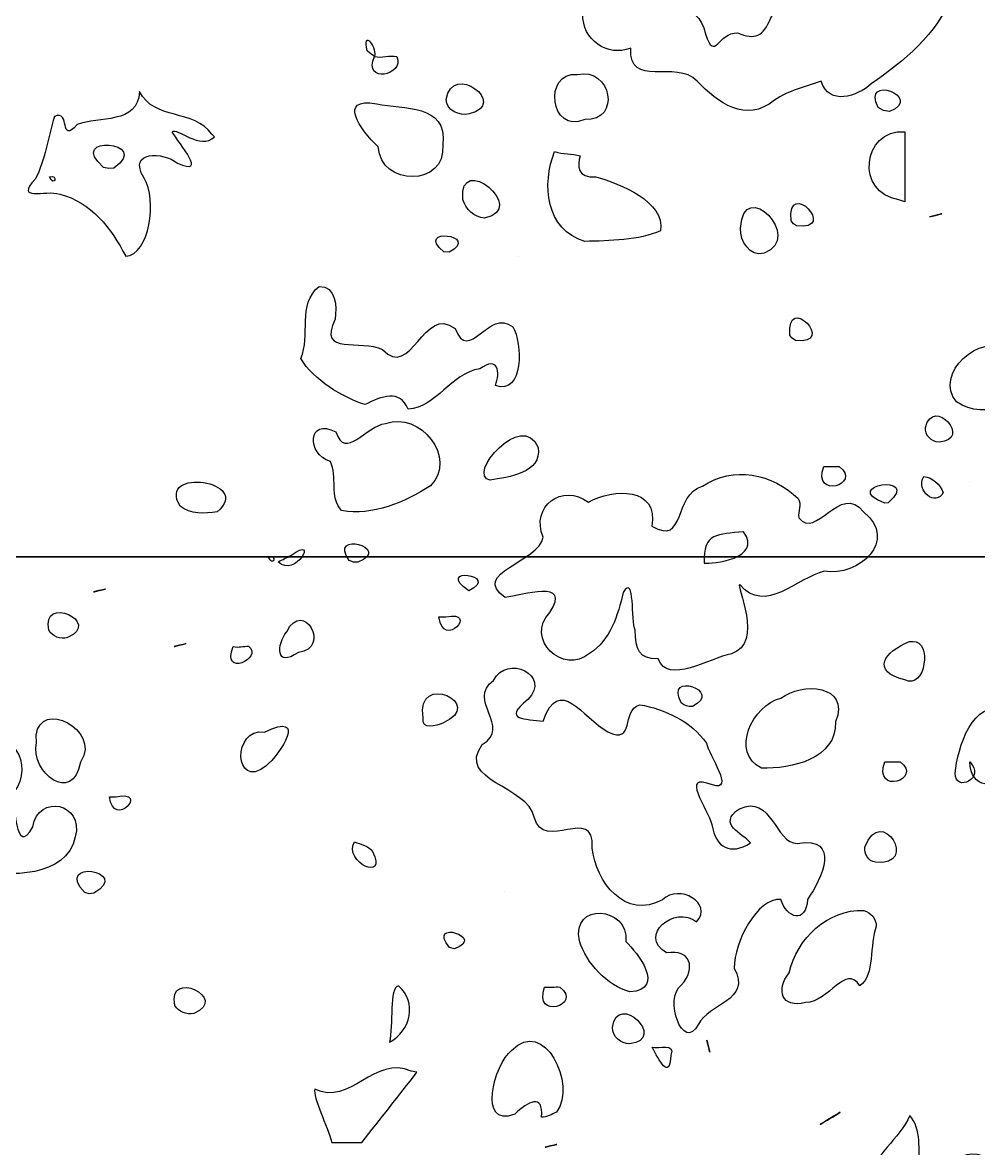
# Model space of a CAD drawing. Header units: centimetres. Extents: x -10.8 to 7.1, y -6.8 to 6.6.
# Drawn here: x -5.121 to -3.981, y -1.232 to 0.11 of the extents above; entities that cross this region are included whole.
import ezdxf

# ---------------------------------------------------------------- set-up
doc = ezdxf.new("R2010")
doc.units = ezdxf.units.CM
doc.header["$MEASUREMENT"] = 0
doc.layers.add('Layer 1', color=7, linetype='Continuous')

msp = doc.modelspace()

# ---------------------------------------------------------------- linework, layer by layer
at = {"layer": 'Layer 1'}
for points, knots in [([(-4.10927, 0.03652), (-4.07035, 0.06363), (-4.03127, 0.09568), (-4.01308, 0.14088), (-4.01308, 0.14088), (-4.01934, 0.17983), (-4.05217, 0.21311), (-4.03702, 0.25496), (-4.03702, 0.25496), (-4.039, 0.28874), (-4.07826, 0.29021), (-4.0883, 0.26072), (-4.0883, 0.26072), (-4.12253, 0.2365), (-4.09092, 0.18323), (-4.12567, 0.16364), (-4.12567, 0.16364), (-4.16015, 0.14801), (-4.20827, 0.15288), (-4.22905, 0.11501), (-4.22905, 0.11501), (-4.23818, 0.09294), (-4.2476, 0.0885), (-4.26868, 0.09736), (-4.26868, 0.09736), (-4.29219, 0.09826), (-4.29548, 0.06171), (-4.30695, 0.09599), (-4.30695, 0.09599), (-4.31656, 0.13856), (-4.35258, 0.12366), (-4.38405, 0.11996), (-4.38405, 0.11996), (-4.41124, 0.1117), (-4.45862, 0.17517), (-4.45306, 0.12006), (-4.45306, 0.12006), (-4.4544, 0.0888), (-4.42357, 0.06811), (-4.39609, 0.07902), (-4.39609, 0.07902), (-4.39872, 0.02989), (-4.34223, 0.06608), (-4.31666, 0.03992), (-4.31666, 0.03992), (-4.29249, 0.0139), (-4.25898, -0.011), (-4.22466, 0.01715), (-4.22466, 0.01715), (-4.2078, 0.02864), (-4.18792, 0.03316), (-4.16889, 0.03962), (-4.16889, 0.03962), (-4.1595, 0.01009), (-4.12604, 0.02141), (-4.10926, 0.03652), (-4.10926, 0.03652), (-4.10926, 0.03652), (-4.10927, 0.03652), (-4.10927, 0.03652)], [0, 0, 0, 0, 0.0625, 0.0625, 0.0625, 0.0625, 0.125, 0.125, 0.125, 0.125, 0.1875, 0.1875, 0.1875, 0.1875, 0.25, 0.25, 0.25, 0.25, 0.3125, 0.3125, 0.3125, 0.3125, 0.375, 0.375, 0.375, 0.375, 0.4375, 0.4375, 0.4375, 0.4375, 0.5, 0.5, 0.5, 0.5, 0.5625, 0.5625, 0.5625, 0.5625, 0.625, 0.625, 0.625, 0.625, 0.6875, 0.6875, 0.6875, 0.6875, 0.75, 0.75, 0.75, 0.75, 0.8125, 0.8125, 0.8125, 0.8125, 0.875, 0.875, 0.875, 0.875, 1, 1, 1, 1]), ([(-4.70135, 0.069), (-4.69985, 0.08351), (-4.71553, 0.10113), (-4.71035, 0.0759), (-4.71035, 0.0759), (-4.71035, 0.0759), (-4.70754, 0.07339), (-4.70754, 0.07339), (-4.70754, 0.07339), (-4.70754, 0.07339), (-4.70135, 0.069), (-4.70135, 0.069)], [0, 0, 0, 0, 0.25, 0.25, 0.25, 0.25, 0.5, 0.5, 0.5, 0.5, 1, 1, 1, 1]), ([(-4.70147, 0.069), (-4.71604, 0.03641), (-4.66502, 0.04605), (-4.67467, 0.06906), (-4.67467, 0.06906), (-4.68356, 0.07089), (-4.69258, 0.06715), (-4.70147, 0.069)], [0, 0, 0, 0, 0.3333333, 0.3333333, 0.3333333, 0.3333333, 1, 1, 1, 1]), ([(-4.58871, 0.00066), (-4.54018, 0.0123), (-4.60979, 0.06354), (-4.61587, 0.01798), (-4.61587, 0.01798), (-4.61623, 0.00476), (-4.59982, -0.00193), (-4.58871, 0.00066)], [0, 0, 0, 0, 0.3333333, 0.3333333, 0.3333333, 0.3333333, 1, 1, 1, 1]), ([(-4.45093, -0.00596), (-4.40645, -0.00761), (-4.41939, 0.05653), (-4.4597, 0.04778), (-4.4597, 0.04778), (-4.50103, 0.05104), (-4.49219, -0.02418), (-4.45093, -0.00596)], [0, 0, 0, 0, 0.3333333, 0.3333333, 0.3333333, 0.3333333, 1, 1, 1, 1]), ([(-4.08748, 0.00358), (-4.04503, 0.02074), (-4.12237, 0.04891), (-4.1009, 0.00848), (-4.1009, 0.00848), (-4.1009, 0.00848), (-4.0947, 0.0046), (-4.0947, 0.0046), (-4.0947, 0.0046), (-4.0947, 0.0046), (-4.08749, 0.00358), (-4.08749, 0.00358), (-4.08749, 0.00358), (-4.08749, 0.00358), (-4.08748, 0.00358), (-4.08748, 0.00358)], [0, 0, 0, 0, 0.2, 0.2, 0.2, 0.2, 0.4, 0.4, 0.4, 0.4, 0.6, 0.6, 0.6, 0.6, 1, 1, 1, 1]), ([(-4.8921, -0.02641), (-4.90869, -0.0437), (-4.93786, -0.01416), (-4.9425, -0.02068), (-4.9425, -0.02068), (-4.93448, -0.03516), (-4.89887, -0.07496), (-4.93637, -0.05777), (-4.93637, -0.05777), (-4.95355, -0.04448), (-4.99571, -0.04283), (-4.97654, -0.07516), (-4.97654, -0.07516), (-4.95957, -0.10201), (-4.96996, -0.16726), (-4.99811, -0.16894), (-4.99811, -0.16894), (-5.01518, -0.13581), (-5.03931, -0.10411), (-5.07667, -0.09479), (-5.07667, -0.09479), (-5.09386, -0.08935), (-5.13121, -0.10412), (-5.10595, -0.07698), (-5.10595, -0.07698), (-5.0939, -0.05378), (-5.09073, -0.02735), (-5.08293, -0.00256), (-5.08293, -0.00256), (-5.06341, 0.00725), (-5.07773, -0.03678), (-5.05589, -0.01194), (-5.05589, -0.01194), (-5.03024, -0.00198), (-4.98358, -0.01205), (-4.98155, 0.02726), (-4.98155, 0.02726), (-4.96461, -0.0068), (-4.91664, 0.00629), (-4.89531, -0.02327), (-4.89531, -0.02327), (-4.89424, -0.02432), (-4.89317, -0.02536), (-4.8921, -0.02641)], [0, 0, 0, 0, 0.0833333, 0.0833333, 0.0833333, 0.0833333, 0.1666667, 0.1666667, 0.1666667, 0.1666667, 0.25, 0.25, 0.25, 0.25, 0.3333333, 0.3333333, 0.3333333, 0.3333333, 0.4166667, 0.4166667, 0.4166667, 0.4166667, 0.5, 0.5, 0.5, 0.5, 0.5833333, 0.5833333, 0.5833333, 0.5833333, 0.6666667, 0.6666667, 0.6666667, 0.6666667, 0.75, 0.75, 0.75, 0.75, 0.8333333, 0.8333333, 0.8333333, 0.8333333, 1, 1, 1, 1]), ([(-4.69692, -0.03864), (-4.69514, -0.08587), (-4.61528, -0.08648), (-4.6202, -0.03611), (-4.6202, -0.03611), (-4.61436, 0.01401), (-4.66715, 0.00508), (-4.69886, 0.0129), (-4.69886, 0.0129), (-4.74605, 0.02068), (-4.71912, -0.01757), (-4.69692, -0.03864)], [0, 0, 0, 0, 0.25, 0.25, 0.25, 0.25, 0.5, 0.5, 0.5, 0.5, 1, 1, 1, 1]), ([(-5.01227, -0.06374), (-4.965, -0.03188), (-5.07051, -0.023), (-5.02434, -0.063), (-5.02434, -0.063), (-5.02434, -0.063), (-5.01835, -0.06426), (-5.01835, -0.06426), (-5.01835, -0.06426), (-5.01835, -0.06426), (-5.01228, -0.06374), (-5.01228, -0.06374), (-5.01228, -0.06374), (-5.01228, -0.06374), (-5.01227, -0.06374), (-5.01227, -0.06374)], [0, 0, 0, 0, 0.2, 0.2, 0.2, 0.2, 0.4, 0.4, 0.4, 0.4, 0.6, 0.6, 0.6, 0.6, 1, 1, 1, 1]), ([(-4.06916, -0.10394), (-4.06916, -0.10394), (-4.06916, -0.02045), (-4.06916, -0.02045), (-4.06916, -0.02045), (-4.12058, -0.01733), (-4.12836, -0.09431), (-4.07625, -0.10155), (-4.07625, -0.10155), (-4.07625, -0.10155), (-4.06916, -0.10394), (-4.06916, -0.10394)], [0, 0, 0, 0, 0.25, 0.25, 0.25, 0.25, 0.5, 0.5, 0.5, 0.5, 1, 1, 1, 1]), ([(-4.57022, -0.12331), (-4.51658, -0.11241), (-4.60162, -0.0435), (-4.59616, -0.10117), (-4.59616, -0.10117), (-4.59292, -0.11273), (-4.58241, -0.12242), (-4.57022, -0.12331)], [0, 0, 0, 0, 0.3333333, 0.3333333, 0.3333333, 0.3333333, 1, 1, 1, 1]), ([(-4.48673, -0.04424), (-4.50226, -0.08279), (-4.49729, -0.13774), (-4.45093, -0.15118), (-4.45093, -0.15118), (-4.42129, -0.15045), (-4.3859, -0.15004), (-4.36043, -0.13842), (-4.36043, -0.13842), (-4.35472, -0.10372), (-4.40885, -0.08261), (-4.43768, -0.07426), (-4.43768, -0.07426), (-4.45968, -0.07636), (-4.45978, -0.06031), (-4.45624, -0.04928), (-4.45624, -0.04928), (-4.46618, -0.04635), (-4.47677, -0.0472), (-4.48673, -0.04424)], [0, 0, 0, 0, 0.1666667, 0.1666667, 0.1666667, 0.1666667, 0.3333333, 0.3333333, 0.3333333, 0.3333333, 0.5, 0.5, 0.5, 0.5, 0.6666667, 0.6666667, 0.6666667, 0.6666667, 1, 1, 1, 1]), ([(-4.23687, -0.16506), (-4.18912, -0.14744), (-4.26195, -0.07252), (-4.26511, -0.13552), (-4.26511, -0.13552), (-4.26563, -0.15064), (-4.25442, -0.17006), (-4.23687, -0.16506)], [0, 0, 0, 0, 0.3333333, 0.3333333, 0.3333333, 0.3333333, 1, 1, 1, 1]), ([(-4.19831, -0.13273), (-4.14797, -0.13912), (-4.20937, -0.07388), (-4.20492, -0.12669), (-4.20492, -0.12669), (-4.20492, -0.12669), (-4.20204, -0.13019), (-4.20204, -0.13019), (-4.20204, -0.13019), (-4.20204, -0.13019), (-4.19832, -0.13273), (-4.19832, -0.13273), (-4.19832, -0.13273), (-4.19832, -0.13273), (-4.19831, -0.13273), (-4.19831, -0.13273)], [0, 0, 0, 0, 0.2, 0.2, 0.2, 0.2, 0.4, 0.4, 0.4, 0.4, 0.6, 0.6, 0.6, 0.6, 1, 1, 1, 1]), ([(-4.03938, -0.12176), (-4.0197, -0.11684), (-4.0219, -0.11739), (-4.03834, -0.1215), (-4.03834, -0.1215), (-4.03834, -0.1215), (-4.03938, -0.12176), (-4.03938, -0.12176)], [0, 0, 0, 0, 0.3333333, 0.3333333, 0.3333333, 0.3333333, 1, 1, 1, 1]), ([(-4.61245, -0.16404), (-4.57327, -0.1432), (-4.6553, -0.1336), (-4.61887, -0.16353), (-4.61887, -0.16353), (-4.61887, -0.16353), (-4.61245, -0.16404), (-4.61245, -0.16404)], [0, 0, 0, 0, 0.3333333, 0.3333333, 0.3333333, 0.3333333, 1, 1, 1, 1]), ([(-4.76757, -0.20477), (-4.79392, -0.22631), (-4.7771, -0.26376), (-4.78943, -0.29061), (-4.78943, -0.29061), (-4.77382, -0.31651), (-4.74015, -0.33679), (-4.71277, -0.34557), (-4.71277, -0.34557), (-4.69344, -0.33589), (-4.67074, -0.32681), (-4.66146, -0.35114), (-4.66146, -0.35114), (-4.62735, -0.34891), (-4.61078, -0.30816), (-4.57585, -0.30301), (-4.57585, -0.30301), (-4.55366, -0.28711), (-4.55146, -0.30702), (-4.55724, -0.3228), (-4.55724, -0.3228), (-4.52322, -0.33514), (-4.52484, -0.27162), (-4.53657, -0.25297), (-4.53657, -0.25297), (-4.56603, -0.22971), (-4.58831, -0.29819), (-4.60546, -0.25505), (-4.60546, -0.25505), (-4.64338, -0.2255), (-4.65702, -0.31715), (-4.69211, -0.28013), (-4.69211, -0.28013), (-4.71698, -0.26684), (-4.77015, -0.28794), (-4.74838, -0.2439), (-4.74838, -0.2439), (-4.74635, -0.22924), (-4.74689, -0.20425), (-4.76756, -0.20479), (-4.76756, -0.20479), (-4.76756, -0.20479), (-4.76757, -0.20477), (-4.76757, -0.20477)], [0, 0, 0, 0, 0.0833333, 0.0833333, 0.0833333, 0.0833333, 0.1666667, 0.1666667, 0.1666667, 0.1666667, 0.25, 0.25, 0.25, 0.25, 0.3333333, 0.3333333, 0.3333333, 0.3333333, 0.4166667, 0.4166667, 0.4166667, 0.4166667, 0.5, 0.5, 0.5, 0.5, 0.5833333, 0.5833333, 0.5833333, 0.5833333, 0.6666667, 0.6666667, 0.6666667, 0.6666667, 0.75, 0.75, 0.75, 0.75, 0.8333333, 0.8333333, 0.8333333, 0.8333333, 1, 1, 1, 1]), ([(-4.19976, -0.26915), (-4.14942, -0.27554), (-4.21082, -0.2103), (-4.20637, -0.26311), (-4.20637, -0.26311), (-4.20637, -0.26311), (-4.20349, -0.26661), (-4.20349, -0.26661), (-4.20349, -0.26661), (-4.20349, -0.26661), (-4.19977, -0.26915), (-4.19977, -0.26915), (-4.19977, -0.26915), (-4.19977, -0.26915), (-4.19976, -0.26915), (-4.19976, -0.26915)], [0, 0, 0, 0, 0.2, 0.2, 0.2, 0.2, 0.4, 0.4, 0.4, 0.4, 0.6, 0.6, 0.6, 0.6, 1, 1, 1, 1]), ([(-3.94543, -0.28227), (-3.9796, -0.25728), (-4.03557, -0.30973), (-4.00767, -0.34228), (-4.00767, -0.34228), (-3.97291, -0.36693), (-3.92653, -0.34117), (-3.90864, -0.30737), (-3.90864, -0.30737), (-3.88465, -0.27423), (-3.92786, -0.28597), (-3.94544, -0.28227), (-3.94544, -0.28227), (-3.94544, -0.28227), (-3.94543, -0.28227), (-3.94543, -0.28227)], [0, 0, 0, 0, 0.2, 0.2, 0.2, 0.2, 0.4, 0.4, 0.4, 0.4, 0.6, 0.6, 0.6, 0.6, 1, 1, 1, 1]), ([(-4.02852, -0.39021), (-3.98784, -0.38808), (-4.03546, -0.33448), (-4.04458, -0.37281), (-4.04458, -0.37281), (-4.04603, -0.382), (-4.03732, -0.39015), (-4.02852, -0.39021)], [0, 0, 0, 0, 0.3333333, 0.3333333, 0.3333333, 0.3333333, 1, 1, 1, 1]), ([(-4.74085, -0.47191), (-4.70331, -0.4785), (-4.6658, -0.4621), (-4.63479, -0.44244), (-4.63479, -0.44244), (-4.60184, -0.40949), (-4.64754, -0.35276), (-4.68819, -0.36816), (-4.68819, -0.36816), (-4.71173, -0.37079), (-4.73681, -0.41268), (-4.74751, -0.37819), (-4.74751, -0.37819), (-4.78153, -0.36035), (-4.78277, -0.40518), (-4.75412, -0.41337), (-4.75412, -0.41337), (-4.7451, -0.43177), (-4.75555, -0.45534), (-4.74084, -0.47191), (-4.74084, -0.47191), (-4.74084, -0.47191), (-4.74085, -0.47191), (-4.74085, -0.47191)], [0, 0, 0, 0, 0.1428571, 0.1428571, 0.1428571, 0.1428571, 0.2857143, 0.2857143, 0.2857143, 0.2857143, 0.4285714, 0.4285714, 0.4285714, 0.4285714, 0.5714286, 0.5714286, 0.5714286, 0.5714286, 0.7142857, 0.7142857, 0.7142857, 0.7142857, 1, 1, 1, 1]), ([(-4.50641, -0.39662), (-4.52475, -0.35111), (-4.59333, -0.43031), (-4.56354, -0.43569), (-4.56354, -0.43569), (-4.54202, -0.43181), (-4.50169, -0.42748), (-4.50641, -0.39662)], [0, 0, 0, 0, 0.3333333, 0.3333333, 0.3333333, 0.3333333, 1, 1, 1, 1]), ([(-4.88915, -0.47343), (-4.84505, -0.43663), (-4.96134, -0.41928), (-4.93333, -0.4667), (-4.93333, -0.4667), (-4.92091, -0.47612), (-4.90378, -0.47584), (-4.88915, -0.47343)], [0, 0, 0, 0, 0.3333333, 0.3333333, 0.3333333, 0.3333333, 1, 1, 1, 1]), ([(-4.1964, -0.45757), (-4.22638, -0.42788), (-4.27445, -0.41831), (-4.31041, -0.44285), (-4.31041, -0.44285), (-4.3458, -0.45317), (-4.3296, -0.51434), (-4.37074, -0.49063), (-4.37074, -0.49063), (-4.36262, -0.44358), (-4.4164, -0.44501), (-4.44645, -0.46184), (-4.44645, -0.46184), (-4.47759, -0.43877), (-4.51583, -0.46714), (-4.50034, -0.50343), (-4.50034, -0.50343), (-4.50462, -0.53317), (-4.58831, -0.54607), (-4.54567, -0.57541), (-4.54567, -0.57541), (-4.52569, -0.57318), (-4.46548, -0.55249), (-4.49241, -0.59332), (-4.49241, -0.59332), (-4.52305, -0.62388), (-4.47627, -0.66892), (-4.44506, -0.64207), (-4.44506, -0.64207), (-4.42006, -0.62604), (-4.4112, -0.5965), (-4.40501, -0.56937), (-4.40501, -0.56937), (-4.39085, -0.54641), (-4.39589, -0.60368), (-4.39065, -0.61435), (-4.39065, -0.61435), (-4.39065, -0.63721), (-4.38665, -0.64898), (-4.36314, -0.64856), (-4.36314, -0.64856), (-4.35201, -0.68005), (-4.3022, -0.64745), (-4.276, -0.64239), (-4.276, -0.64239), (-4.23616, -0.63043), (-4.27172, -0.55901), (-4.26598, -0.55992), (-4.26598, -0.55992), (-4.23594, -0.59667), (-4.1973, -0.55162), (-4.16523, -0.54417), (-4.16523, -0.54417), (-4.12438, -0.55096), (-4.07598, -0.50784), (-4.11839, -0.47341), (-4.11839, -0.47341), (-4.14657, -0.43775), (-4.17535, -0.50812), (-4.19574, -0.48037), (-4.19574, -0.48037), (-4.19678, -0.47241), (-4.19173, -0.46495), (-4.1964, -0.45756), (-4.1964, -0.45756), (-4.1964, -0.45756), (-4.1964, -0.45757), (-4.1964, -0.45757)], [0, 0, 0, 0, 0.0555556, 0.0555556, 0.0555556, 0.0555556, 0.1111111, 0.1111111, 0.1111111, 0.1111111, 0.1666667, 0.1666667, 0.1666667, 0.1666667, 0.2222222, 0.2222222, 0.2222222, 0.2222222, 0.2777778, 0.2777778, 0.2777778, 0.2777778, 0.3333333, 0.3333333, 0.3333333, 0.3333333, 0.3888889, 0.3888889, 0.3888889, 0.3888889, 0.4444444, 0.4444444, 0.4444444, 0.4444444, 0.5, 0.5, 0.5, 0.5, 0.5555556, 0.5555556, 0.5555556, 0.5555556, 0.6111111, 0.6111111, 0.6111111, 0.6111111, 0.6666667, 0.6666667, 0.6666667, 0.6666667, 0.7222222, 0.7222222, 0.7222222, 0.7222222, 0.7777778, 0.7777778, 0.7777778, 0.7777778, 0.8333333, 0.8333333, 0.8333333, 0.8333333, 0.8888889, 0.8888889, 0.8888889, 0.8888889, 1, 1, 1, 1]), ([(-4.16577, -0.41922), (-4.18047, -0.45954), (-4.11934, -0.44052), (-4.14761, -0.41922), (-4.14761, -0.41922), (-4.15366, -0.41907), (-4.15972, -0.41938), (-4.16577, -0.41922)], [0, 0, 0, 0, 0.3333333, 0.3333333, 0.3333333, 0.3333333, 1, 1, 1, 1]), ([(-4.08914, -0.46252), (-4.04769, -0.42691), (-4.14912, -0.4415), (-4.09316, -0.46308), (-4.09316, -0.46308), (-4.09316, -0.46308), (-4.08914, -0.46252), (-4.08914, -0.46252)], [0, 0, 0, 0, 0.3333333, 0.3333333, 0.3333333, 0.3333333, 1, 1, 1, 1]), ([(-4.04656, -0.43115), (-4.05663, -0.44915), (-4.03216, -0.46758), (-4.0234, -0.4502), (-4.0234, -0.4502), (-4.02731, -0.44097), (-4.0362, -0.43216), (-4.04656, -0.43115)], [0, 0, 0, 0, 0.3333333, 0.3333333, 0.3333333, 0.3333333, 1, 1, 1, 1]), ([(-4.72119, -0.5334), (-4.67922, -0.51617), (-4.75769, -0.49467), (-4.73148, -0.53142), (-4.73148, -0.53142), (-4.73148, -0.53142), (-4.7264, -0.53321), (-4.7264, -0.53321), (-4.7264, -0.53321), (-4.7264, -0.53321), (-4.72119, -0.5334), (-4.72119, -0.5334)], [0, 0, 0, 0, 0.25, 0.25, 0.25, 0.25, 0.5, 0.5, 0.5, 0.5, 1, 1, 1, 1]), ([(-4.81614, -0.53286), (-4.79686, -0.55378), (-4.76595, -0.49953), (-4.80114, -0.52536), (-4.80114, -0.52536), (-4.80614, -0.52786), (-4.81114, -0.53036), (-4.81614, -0.53286)], [0, 0, 0, 0, 0.3333333, 0.3333333, 0.3333333, 0.3333333, 1, 1, 1, 1]), ([(-4.26147, -0.49708), (-4.23814, -0.52913), (-4.29952, -0.53613), (-4.30843, -0.53435), (-4.30843, -0.53435), (-4.31001, -0.49792), (-4.29229, -0.50048), (-4.26147, -0.49708)], [0, 0, 0, 0, 0.3333333, 0.3333333, 0.3333333, 0.3333333, 1, 1, 1, 1]), ([(0.33032, -0.52708), (0.28581, -0.51837), (0.2995, -0.58864), (0.33828, -0.56367), (0.33828, -0.56367), (0.36346, -0.55216), (0.36533, -0.51688), (0.3327, -0.52708), (0.3327, -0.52708), (0.3327, -0.52708), (0.33074, -0.52708), (0.33074, -0.52708), (0.33074, -0.52708), (0.33074, -0.52708), (-10.79542, -0.52708), (-10.79542, -0.52708), (-10.79542, -0.52708), (-10.79542, -0.52708), (0.33032, -0.52708), (0.33032, -0.52708)], [0, 0, 0, 0, 0.1666667, 0.1666667, 0.1666667, 0.1666667, 0.3333333, 0.3333333, 0.3333333, 0.3333333, 0.5, 0.5, 0.5, 0.5, 0.6666667, 0.6666667, 0.6666667, 0.6666667, 1, 1, 1, 1]), ([(-5.06745, -0.62322), (-5.02516, -0.60502), (-5.09953, -0.57108), (-5.0897, -0.61425), (-5.0897, -0.61425), (-5.08586, -0.62216), (-5.0756, -0.6254), (-5.06745, -0.62322)], [0, 0, 0, 0, 0.3333333, 0.3333333, 0.3333333, 0.3333333, 1, 1, 1, 1]), ([(-5.03638, -0.56883), (-5.0167, -0.56391), (-5.0189, -0.56446), (-5.03534, -0.56857), (-5.03534, -0.56857), (-5.03534, -0.56857), (-5.03638, -0.56883), (-5.03638, -0.56883)], [0, 0, 0, 0, 0.3333333, 0.3333333, 0.3333333, 0.3333333, 1, 1, 1, 1]), ([(-4.79213, -0.64081), (-4.75277, -0.63639), (-4.78592, -0.57573), (-4.80615, -0.61618), (-4.80615, -0.61618), (-4.81781, -0.63109), (-4.82035, -0.66037), (-4.79213, -0.64081)], [0, 0, 0, 0, 0.3333333, 0.3333333, 0.3333333, 0.3333333, 1, 1, 1, 1]), ([(-4.62475, -0.59865), (-4.61923, -0.63863), (-4.57615, -0.58969), (-4.61649, -0.59865), (-4.61649, -0.59865), (-4.61649, -0.59865), (-4.62475, -0.59865), (-4.62475, -0.59865)], [0, 0, 0, 0, 0.3333333, 0.3333333, 0.3333333, 0.3333333, 1, 1, 1, 1]), ([(-4.94045, -0.63395), (-4.92077, -0.62903), (-4.92297, -0.62958), (-4.93941, -0.63369), (-4.93941, -0.63369), (-4.93941, -0.63369), (-4.94045, -0.63395), (-4.94045, -0.63395)], [0, 0, 0, 0, 0.3333333, 0.3333333, 0.3333333, 0.3333333, 1, 1, 1, 1]), ([(-4.06378, -0.62798), (-4.09379, -0.63995), (-4.11026, -0.66322), (-4.06941, -0.67369), (-4.06941, -0.67369), (-4.0442, -0.68614), (-4.03656, -0.62629), (-4.05969, -0.62798), (-4.05969, -0.62798), (-4.05969, -0.62798), (-4.06378, -0.62798), (-4.06378, -0.62798)], [0, 0, 0, 0, 0.25, 0.25, 0.25, 0.25, 0.5, 0.5, 0.5, 0.5, 1, 1, 1, 1]), ([(-4.86981, -0.634), (-4.88523, -0.67112), (-4.83326, -0.64796), (-4.85154, -0.6335), (-4.85154, -0.6335), (-4.85763, -0.6334), (-4.86374, -0.63528), (-4.86981, -0.634)], [0, 0, 0, 0, 0.3333333, 0.3333333, 0.3333333, 0.3333333, 1, 1, 1, 1]), ([(-4.51879, -0.69703), (-4.48983, -0.66795), (-4.5437, -0.6424), (-4.55951, -0.67418), (-4.55951, -0.67418), (-4.59249, -0.69791), (-4.53658, -0.72953), (-4.57317, -0.75073), (-4.57317, -0.75073), (-4.6043, -0.79379), (-4.51904, -0.79983), (-4.51104, -0.83714), (-4.51104, -0.83714), (-4.49992, -0.88101), (-4.43899, -0.82071), (-4.44185, -0.87367), (-4.44185, -0.87367), (-4.43825, -0.91433), (-4.40186, -0.96005), (-4.35821, -0.93562), (-4.35821, -0.93562), (-4.33791, -0.9159), (-4.29748, -0.93994), (-4.31742, -0.96181), (-4.31742, -0.96181), (-4.34377, -0.94118), (-4.3883, -0.97822), (-4.35341, -0.99896), (-4.35341, -0.99896), (-4.32434, -0.99409), (-4.31795, -1.01712), (-4.3355, -1.03694), (-4.3355, -1.03694), (-4.35733, -1.05292), (-4.33367, -1.11907), (-4.31521, -1.08388), (-4.31521, -1.08388), (-4.30446, -1.06005), (-4.25118, -1.05584), (-4.27258, -1.01687), (-4.27258, -1.01687), (-4.27318, -0.98638), (-4.24482, -0.93268), (-4.21706, -0.9351), (-4.21706, -0.9351), (-4.21058, -0.95778), (-4.18665, -0.96478), (-4.18518, -0.9351), (-4.18518, -0.9351), (-4.16808, -0.91023), (-4.14462, -0.85991), (-4.19728, -0.8684), (-4.19728, -0.8684), (-4.22387, -0.86874), (-4.22785, -0.80911), (-4.26655, -0.82719), (-4.26655, -0.82719), (-4.29382, -0.8458), (-4.26233, -0.85622), (-4.25326, -0.86781), (-4.25326, -0.86781), (-4.27734, -0.88288), (-4.2945, -0.87394), (-4.29922, -0.84606), (-4.29922, -0.84606), (-4.30374, -0.82661), (-4.33903, -0.783), (-4.29874, -0.79873), (-4.29874, -0.79873), (-4.271, -0.8074), (-4.30295, -0.76293), (-4.30585, -0.74886), (-4.30585, -0.74886), (-4.32324, -0.72303), (-4.35608, -0.70827), (-4.3851, -0.70318), (-4.3851, -0.70318), (-4.40868, -0.71049), (-4.3897, -0.75112), (-4.42348, -0.73546), (-4.42348, -0.73546), (-4.45339, -0.71881), (-4.48097, -0.66691), (-4.50039, -0.72291), (-4.50039, -0.72291), (-4.52108, -0.71959), (-4.55035, -0.72256), (-4.51879, -0.69702), (-4.51879, -0.69702), (-4.51879, -0.69702), (-4.51879, -0.69703), (-4.51879, -0.69703)], [0, 0, 0, 0, 0.0416667, 0.0416667, 0.0416667, 0.0416667, 0.0833333, 0.0833333, 0.0833333, 0.0833333, 0.125, 0.125, 0.125, 0.125, 0.1666667, 0.1666667, 0.1666667, 0.1666667, 0.2083333, 0.2083333, 0.2083333, 0.2083333, 0.25, 0.25, 0.25, 0.25, 0.2916667, 0.2916667, 0.2916667, 0.2916667, 0.3333333, 0.3333333, 0.3333333, 0.3333333, 0.375, 0.375, 0.375, 0.375, 0.4166667, 0.4166667, 0.4166667, 0.4166667, 0.4583333, 0.4583333, 0.4583333, 0.4583333, 0.5, 0.5, 0.5, 0.5, 0.5416667, 0.5416667, 0.5416667, 0.5416667, 0.5833333, 0.5833333, 0.5833333, 0.5833333, 0.625, 0.625, 0.625, 0.625, 0.6666667, 0.6666667, 0.6666667, 0.6666667, 0.7083333, 0.7083333, 0.7083333, 0.7083333, 0.75, 0.75, 0.75, 0.75, 0.7916667, 0.7916667, 0.7916667, 0.7916667, 0.8333333, 0.8333333, 0.8333333, 0.8333333, 0.875, 0.875, 0.875, 0.875, 0.9166667, 0.9166667, 0.9166667, 0.9166667, 1, 1, 1, 1]), ([(-4.62001, -0.72499), (-4.56658, -0.70217), (-4.65339, -0.66259), (-4.64349, -0.71883), (-4.64349, -0.71883), (-4.64564, -0.73441), (-4.6278, -0.72808), (-4.62001, -0.72499)], [0, 0, 0, 0, 0.3333333, 0.3333333, 0.3333333, 0.3333333, 1, 1, 1, 1]), ([(-4.32257, -0.70526), (-4.28426, -0.68642), (-4.35632, -0.66293), (-4.33587, -0.70076), (-4.33587, -0.70076), (-4.33236, -0.70404), (-4.32738, -0.7061), (-4.32257, -0.70526)], [0, 0, 0, 0, 0.3333333, 0.3333333, 0.3333333, 0.3333333, 1, 1, 1, 1]), ([(-4.15178, -0.72344), (-4.13391, -0.67888), (-4.19213, -0.67604), (-4.21709, -0.69547), (-4.21709, -0.69547), (-4.25097, -0.70332), (-4.27793, -0.76028), (-4.24017, -0.7789), (-4.24017, -0.7789), (-4.20446, -0.77934), (-4.15068, -0.76842), (-4.15177, -0.72343), (-4.15177, -0.72343), (-4.15177, -0.72343), (-4.15178, -0.72344), (-4.15178, -0.72344)], [0, 0, 0, 0, 0.2, 0.2, 0.2, 0.2, 0.4, 0.4, 0.4, 0.4, 0.6, 0.6, 0.6, 0.6, 1, 1, 1, 1]), ([(-5.04791, -0.76353), (-5.03559, -0.72554), (-5.10958, -0.69599), (-5.1046, -0.7482), (-5.1046, -0.7482), (-5.11175, -0.78511), (-5.06099, -0.8221), (-5.05205, -0.77181), (-5.05205, -0.77181), (-5.05205, -0.77181), (-5.0499, -0.76772), (-5.0499, -0.76772), (-5.0499, -0.76772), (-5.0499, -0.76772), (-5.04792, -0.76354), (-5.04792, -0.76354), (-5.04792, -0.76354), (-5.04792, -0.76354), (-5.04791, -0.76353), (-5.04791, -0.76353)], [0, 0, 0, 0, 0.1666667, 0.1666667, 0.1666667, 0.1666667, 0.3333333, 0.3333333, 0.3333333, 0.3333333, 0.5, 0.5, 0.5, 0.5, 0.6666667, 0.6666667, 0.6666667, 0.6666667, 1, 1, 1, 1]), ([(-3.95001, -0.71022), (-3.98802, -0.69493), (-4.00675, -0.75495), (-4.00921, -0.78467), (-4.00921, -0.78467), (-4.00909, -0.80868), (-3.97235, -0.79048), (-3.99182, -0.77117), (-3.99182, -0.77117), (-3.99113, -0.80333), (-3.95949, -0.80688), (-3.94732, -0.77802), (-3.94732, -0.77802), (-3.9374, -0.7567), (-3.94082, -0.73115), (-3.95002, -0.71022), (-3.95002, -0.71022), (-3.95002, -0.71022), (-3.95001, -0.71022), (-3.95001, -0.71022)], [0, 0, 0, 0, 0.1666667, 0.1666667, 0.1666667, 0.1666667, 0.3333333, 0.3333333, 0.3333333, 0.3333333, 0.5, 0.5, 0.5, 0.5, 0.6666667, 0.6666667, 0.6666667, 0.6666667, 1, 1, 1, 1]), ([(-4.83263, -0.73574), (-4.87104, -0.72991), (-4.86956, -0.8059), (-4.83098, -0.77652), (-4.83098, -0.77652), (-4.81419, -0.76194), (-4.7796, -0.71045), (-4.83263, -0.73574)], [0, 0, 0, 0, 0.3333333, 0.3333333, 0.3333333, 0.3333333, 1, 1, 1, 1]), ([(-5.13128, -0.80695), (-5.1062, -0.77655), (-5.13631, -0.72011), (-5.16898, -0.76413), (-5.16898, -0.76413), (-5.1995, -0.79168), (-5.1593, -0.82683), (-5.168, -0.85218), (-5.168, -0.85218), (-5.18895, -0.861), (-5.21532, -0.89611), (-5.17658, -0.90092), (-5.17658, -0.90092), (-5.13694, -0.90749), (-5.06896, -0.91009), (-5.05816, -0.86048), (-5.05816, -0.86048), (-5.04745, -0.82039), (-5.10224, -0.80882), (-5.10876, -0.84876), (-5.10876, -0.84876), (-5.13, -0.88687), (-5.13138, -0.81893), (-5.13128, -0.80695)], [0, 0, 0, 0, 0.1428571, 0.1428571, 0.1428571, 0.1428571, 0.2857143, 0.2857143, 0.2857143, 0.2857143, 0.4285714, 0.4285714, 0.4285714, 0.4285714, 0.5714286, 0.5714286, 0.5714286, 0.5714286, 0.7142857, 0.7142857, 0.7142857, 0.7142857, 1, 1, 1, 1]), ([(-4.09307, -0.77117), (-4.10777, -0.81149), (-4.04664, -0.79247), (-4.07491, -0.77117), (-4.07491, -0.77117), (-4.08096, -0.77102), (-4.08702, -0.77133), (-4.09307, -0.77117)], [0, 0, 0, 0, 0.3333333, 0.3333333, 0.3333333, 0.3333333, 1, 1, 1, 1]), ([(-5.01758, -0.81291), (-5.01206, -0.85289), (-4.96898, -0.80395), (-5.00932, -0.81291), (-5.00932, -0.81291), (-5.00932, -0.81291), (-5.01758, -0.81291), (-5.01758, -0.81291)], [0, 0, 0, 0, 0.3333333, 0.3333333, 0.3333333, 0.3333333, 1, 1, 1, 1]), ([(-4.1043, -0.89079), (-4.05057, -0.8966), (-4.09751, -0.8201), (-4.11697, -0.87285), (-4.11697, -0.87285), (-4.1182, -0.88092), (-4.11272, -0.88971), (-4.1043, -0.89079)], [0, 0, 0, 0, 0.3333333, 0.3333333, 0.3333333, 0.3333333, 1, 1, 1, 1]), ([(-4.72532, -0.86658), (-4.73904, -0.89111), (-4.68474, -0.91513), (-4.70367, -0.87801), (-4.70367, -0.87801), (-4.70886, -0.8711), (-4.71771, -0.86937), (-4.72532, -0.86658)], [0, 0, 0, 0, 0.3333333, 0.3333333, 0.3333333, 0.3333333, 1, 1, 1, 1]), ([(-5.03595, -0.92776), (-4.98979, -0.90025), (-5.08481, -0.88659), (-5.04695, -0.927), (-5.04695, -0.927), (-5.04695, -0.927), (-5.04151, -0.92833), (-5.04151, -0.92833), (-5.04151, -0.92833), (-5.04151, -0.92833), (-5.03595, -0.92776), (-5.03595, -0.92776)], [0, 0, 0, 0, 0.25, 0.25, 0.25, 0.25, 0.5, 0.5, 0.5, 0.5, 1, 1, 1, 1]), ([(-4.397, -1.04542), (-4.35327, -1.04167), (-4.38822, -0.99851), (-4.40187, -0.98535), (-4.40187, -0.98535), (-4.39779, -0.94299), (-4.46807, -0.93806), (-4.45699, -0.98458), (-4.45699, -0.98458), (-4.44926, -1.01162), (-4.42393, -1.03749), (-4.397, -1.04542)], [0, 0, 0, 0, 0.25, 0.25, 0.25, 0.25, 0.5, 0.5, 0.5, 0.5, 1, 1, 1, 1]), ([(-4.11802, -0.94828), (-4.16111, -0.94667), (-4.19797, -0.98182), (-4.20714, -1.02249), (-4.20714, -1.02249), (-4.2234, -1.04331), (-4.21611, -1.06538), (-4.18759, -1.058), (-4.18759, -1.058), (-4.15909, -1.05728), (-4.14016, -1.01119), (-4.12283, -1.03805), (-4.12283, -1.03805), (-4.10428, -1.02534), (-4.11207, -0.9892), (-4.10329, -0.9669), (-4.10329, -0.9669), (-4.10336, -0.9581), (-4.10978, -0.95081), (-4.118, -0.94828), (-4.118, -0.94828), (-4.118, -0.94828), (-4.11802, -0.94828), (-4.11802, -0.94828)], [0, 0, 0, 0, 0.1428571, 0.1428571, 0.1428571, 0.1428571, 0.2857143, 0.2857143, 0.2857143, 0.2857143, 0.4285714, 0.4285714, 0.4285714, 0.4285714, 0.5714286, 0.5714286, 0.5714286, 0.5714286, 0.7142857, 0.7142857, 0.7142857, 0.7142857, 1, 1, 1, 1]), ([(-4.60613, -0.99402), (-4.56664, -0.98036), (-4.64029, -0.9579), (-4.61206, -0.99262), (-4.61206, -0.99262), (-4.61206, -0.99262), (-4.60613, -0.99402), (-4.60613, -0.99402)], [0, 0, 0, 0, 0.3333333, 0.3333333, 0.3333333, 0.3333333, 1, 1, 1, 1]), ([(-4.9168, -1.07088), (-4.87347, -1.05285), (-4.94956, -1.01707), (-4.93941, -1.06135), (-4.93941, -1.06135), (-4.93545, -1.06936), (-4.92518, -1.07282), (-4.9168, -1.07088)], [0, 0, 0, 0, 0.3333333, 0.3333333, 0.3333333, 0.3333333, 1, 1, 1, 1]), ([(-4.68355, -1.10511), (-4.67886, -1.08574), (-4.68443, -1.03942), (-4.67289, -1.03801), (-4.67289, -1.03801), (-4.65009, -1.05789), (-4.6582, -1.09172), (-4.68355, -1.10511)], [0, 0, 0, 0, 0.3333333, 0.3333333, 0.3333333, 0.3333333, 1, 1, 1, 1]), ([(-4.49868, -1.03952), (-4.51338, -1.07984), (-4.45225, -1.06082), (-4.48052, -1.03952), (-4.48052, -1.03952), (-4.48657, -1.03937), (-4.49263, -1.03968), (-4.49868, -1.03952)], [0, 0, 0, 0, 0.3333333, 0.3333333, 0.3333333, 0.3333333, 1, 1, 1, 1]), ([(-4.39732, -1.10732), (-4.35118, -1.10215), (-4.41198, -1.0431), (-4.41768, -1.08782), (-4.41768, -1.08782), (-4.41795, -1.09861), (-4.40761, -1.10721), (-4.39732, -1.10732)], [0, 0, 0, 0, 0.3333333, 0.3333333, 0.3333333, 0.3333333, 1, 1, 1, 1]), ([(-4.48441, -1.18848), (-4.46029, -1.15561), (-4.49905, -1.07501), (-4.53798, -1.115), (-4.53798, -1.115), (-4.55889, -1.13118), (-4.57923, -1.20843), (-4.53437, -1.19106), (-4.53437, -1.19106), (-4.51891, -1.17613), (-4.4996, -1.16558), (-4.50248, -1.19449), (-4.50248, -1.19449), (-4.49596, -1.19528), (-4.49013, -1.19088), (-4.4844, -1.18848), (-4.4844, -1.18848), (-4.4844, -1.18848), (-4.48441, -1.18848), (-4.48441, -1.18848)], [0, 0, 0, 0, 0.1666667, 0.1666667, 0.1666667, 0.1666667, 0.3333333, 0.3333333, 0.3333333, 0.3333333, 0.5, 0.5, 0.5, 0.5, 0.6666667, 0.6666667, 0.6666667, 0.6666667, 1, 1, 1, 1]), ([(-4.30174, -1.11704), (-4.30666, -1.09736), (-4.30611, -1.09956), (-4.302, -1.116), (-4.302, -1.116), (-4.302, -1.116), (-4.30174, -1.11704), (-4.30174, -1.11704)], [0, 0, 0, 0, 0.3333333, 0.3333333, 0.3333333, 0.3333333, 1, 1, 1, 1]), ([(-4.3706, -1.1113), (-4.36205, -1.12575), (-4.35039, -1.15242), (-4.34803, -1.1208), (-4.34803, -1.1208), (-4.34248, -1.10536), (-4.36294, -1.11322), (-4.3706, -1.1113)], [0, 0, 0, 0, 0.3333333, 0.3333333, 0.3333333, 0.3333333, 1, 1, 1, 1]), ([(-4.65084, -1.14112), (-4.67271, -1.16895), (-4.69457, -1.19678), (-4.71644, -1.22461), (-4.71644, -1.22461), (-4.71644, -1.22461), (-4.75222, -1.22461), (-4.75222, -1.22461), (-4.75222, -1.22461), (-4.7574, -1.20541), (-4.7756, -1.17029), (-4.77253, -1.16118), (-4.77253, -1.16118), (-4.73128, -1.18197), (-4.70098, -1.12022), (-4.65774, -1.13972), (-4.65774, -1.13972), (-4.65774, -1.13972), (-4.65084, -1.14113), (-4.65084, -1.14113), (-4.65084, -1.14113), (-4.65084, -1.14113), (-4.65084, -1.14112), (-4.65084, -1.14112)], [0, 0, 0, 0, 0.1428571, 0.1428571, 0.1428571, 0.1428571, 0.2857143, 0.2857143, 0.2857143, 0.2857143, 0.4285714, 0.4285714, 0.4285714, 0.4285714, 0.5714286, 0.5714286, 0.5714286, 0.5714286, 0.7142857, 0.7142857, 0.7142857, 0.7142857, 1, 1, 1, 1]), ([(-4.05217, -1.25434), (-4.0634, -1.29312), (-4.00704, -1.28194), (-4.01156, -1.24967), (-4.01156, -1.24967), (-3.98871, -1.2191), (-3.92673, -1.2583), (-3.96399, -1.28795), (-3.96399, -1.28795), (-3.97918, -1.32931), (-3.90906, -1.33086), (-3.92279, -1.36797), (-3.92279, -1.36797), (-3.94036, -1.3941), (-3.92376, -1.42577), (-3.89224, -1.40966), (-3.89224, -1.40966), (-3.86951, -1.42827), (-3.9071, -1.46615), (-3.92975, -1.46764), (-3.92975, -1.46764), (-3.96321, -1.46525), (-3.95285, -1.49629), (-3.94158, -1.51357), (-3.94158, -1.51357), (-3.96363, -1.52211), (-3.99407, -1.52105), (-3.98862, -1.55664), (-3.98862, -1.55664), (-3.9936, -1.57915), (-3.99092, -1.61244), (-4.02323, -1.5965), (-4.02323, -1.5965), (-4.06036, -1.58644), (-4.05401, -1.52477), (-4.04067, -1.49339), (-4.04067, -1.49339), (-4.02135, -1.48108), (-3.99393, -1.438), (-4.04144, -1.4492), (-4.04144, -1.4492), (-4.08314, -1.46118), (-4.07708, -1.52198), (-4.11743, -1.54048), (-4.11743, -1.54048), (-4.14097, -1.55855), (-4.13975, -1.60233), (-4.1615, -1.61316), (-4.1615, -1.61316), (-4.1797, -1.60741), (-4.20566, -1.55854), (-4.21093, -1.6026), (-4.21093, -1.6026), (-4.21333, -1.63004), (-4.21974, -1.63027), (-4.24066, -1.61594), (-4.24066, -1.61594), (-4.27923, -1.61414), (-4.27867, -1.58283), (-4.26611, -1.55406), (-4.26611, -1.55406), (-4.25844, -1.51659), (-4.22068, -1.4953), (-4.1847, -1.49786), (-4.1847, -1.49786), (-4.15406, -1.50903), (-4.12724, -1.49205), (-4.13087, -1.45824), (-4.13087, -1.45824), (-4.13259, -1.41846), (-4.07269, -1.39377), (-4.09067, -1.35729), (-4.09067, -1.35729), (-4.10165, -1.34829), (-4.14985, -1.33156), (-4.11824, -1.32338), (-4.11824, -1.32338), (-4.10256, -1.33464), (-4.03623, -1.36214), (-4.05362, -1.32169), (-4.05362, -1.32169), (-4.07146, -1.301), (-4.11963, -1.30635), (-4.1167, -1.26916), (-4.1167, -1.26916), (-4.10526, -1.24092), (-4.07568, -1.2197), (-4.06316, -1.19261), (-4.06316, -1.19261), (-4.04933, -1.20888), (-4.05266, -1.23425), (-4.05218, -1.25433), (-4.05218, -1.25433), (-4.05218, -1.25433), (-4.05217, -1.25434), (-4.05217, -1.25434)], [0, 0, 0, 0, 0.04, 0.04, 0.04, 0.04, 0.08, 0.08, 0.08, 0.08, 0.12, 0.12, 0.12, 0.12, 0.16, 0.16, 0.16, 0.16, 0.2, 0.2, 0.2, 0.2, 0.24, 0.24, 0.24, 0.24, 0.28, 0.28, 0.28, 0.28, 0.32, 0.32, 0.32, 0.32, 0.36, 0.36, 0.36, 0.36, 0.4, 0.4, 0.4, 0.4, 0.44, 0.44, 0.44, 0.44, 0.48, 0.48, 0.48, 0.48, 0.52, 0.52, 0.52, 0.52, 0.56, 0.56, 0.56, 0.56, 0.6, 0.6, 0.6, 0.6, 0.64, 0.64, 0.64, 0.64, 0.68, 0.68, 0.68, 0.68, 0.72, 0.72, 0.72, 0.72, 0.76, 0.76, 0.76, 0.76, 0.8, 0.8, 0.8, 0.8, 0.84, 0.84, 0.84, 0.84, 0.88, 0.88, 0.88, 0.88, 0.92, 0.92, 0.92, 0.92, 1, 1, 1, 1]), ([(-4.14622, -1.18874), (-4.16238, -1.19844), (-4.18541, -1.21225), (-4.15677, -1.19507), (-4.15677, -1.19507), (-4.15325, -1.19296), (-4.14974, -1.19085), (-4.14622, -1.18874)], [0, 0, 0, 0, 0.3333333, 0.3333333, 0.3333333, 0.3333333, 1, 1, 1, 1]), ([(-4.49807, -1.23048), (-4.47839, -1.22556), (-4.48059, -1.22611), (-4.49703, -1.23022), (-4.49703, -1.23022), (-4.49703, -1.23022), (-4.49807, -1.23048), (-4.49807, -1.23048)], [0, 0, 0, 0, 0.3333333, 0.3333333, 0.3333333, 0.3333333, 1, 1, 1, 1])]:
    msp.add_open_spline(points, degree=3, knots=knots, dxfattribs=at)
for points in [[(-5.08897, -0.07405), (-5.08342, -0.08753), (-5.0774, -0.07115), (-5.08897, -0.07405)], [(-4.52934, -0.16897), (-4.52934, -0.16897), (-4.52934, -0.16897), (-4.52934, -0.16897)], [(-3.99273, -0.43711), (-3.99273, -0.43711), (-3.99273, -0.43711), (-3.99273, -0.43711)], [(-4.82809, -0.5269), (-4.82254, -0.54038), (-4.81652, -0.524), (-4.82809, -0.5269)], [(-4.58915, -0.56764), (-4.54906, -0.54798), (-4.63159, -0.53776), (-4.58915, -0.56764)], [(-4.54639, -0.92621), (-4.54639, -0.92621), (-4.54639, -0.92621), (-4.54639, -0.92621)]]:
    msp.add_open_spline(points, degree=3, dxfattribs=at)

doc.saveas('drawing.dxf')
